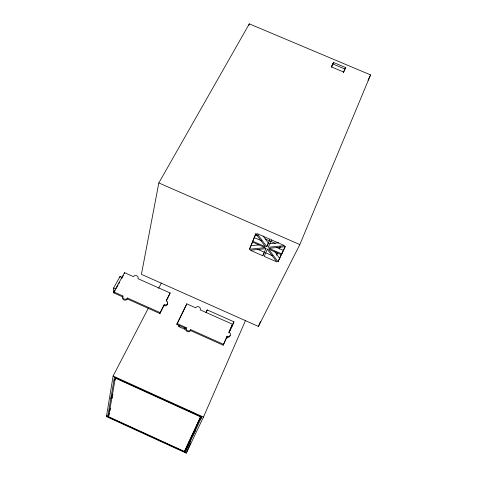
<?xml version="1.0" encoding="UTF-8"?>
<svg xmlns="http://www.w3.org/2000/svg" width="477" height="477" viewBox="0 0 477 477"><rect width="100%" height="100%" fill="white"/><g stroke="black" fill="none" stroke-linecap="round" stroke-linejoin="round"><path stroke-width="0.72" d="M121.575 278.729L122.291 277.447L120.055 276.445L113.639 287.977L113.24 290.982L114.581 291.584M170.14 292.997L166.187 300.784A2.492 2.194 14.1 0 1 167.457 303.766A2.492 2.194 14.1 0 1 164.195 304.72L159.932 313.562L127.317 298.96A2.51 2.206 8.3 0 1 123.984 299.914A2.51 2.206 8.3 0 1 122.786 296.932L113.735 292.878L113.86 291.93L124.545 272.677L133.477 276.66A2.474 2.141 9.8 0 1 136.75 275.754A2.474 2.141 9.8 0 1 137.948 278.651L170.14 292.997L166.276 301.059M119.876 277.674L120.055 276.445M124.396 273.649L124.545 272.677M122.786 296.932L122.935 295.996L113.86 291.93M245.589 320.305L203.452 417.095L186.268 453.15L106.425 416.576L113.109 376.031L148.383 308.088M127.317 298.96L127.478 298.03L160.165 312.656L159.932 313.562M107.754 416.683L114.426 377.271L201.765 416.97L185.201 452.154L107.754 416.683L109.43 413.374M114.766 380.539L115.732 377.379M158.823 182.941L141.425 274.335L258.427 326.423L299.824 244.582L370.575 74.919L249.304 23.85L158.823 182.941L299.824 244.582M248.911 25.287L249.304 23.85M232.508 324.241L228.96 332.213A2.492 2.2 24.5 0 1 230.343 335.242A2.492 2.2 24.5 0 1 227.171 336.237L223.194 345.199L190.478 330.543A2.492 2.224 18.5 0 1 187.24 331.539A2.492 2.224 18.5 0 1 185.929 328.504L176.848 324.438L177.11 323.561L186.763 303.843L195.731 307.838A2.457 2.158 18.9 0 1 198.903 306.89A2.457 2.158 18.9 0 1 200.215 309.841L232.508 324.241L228.882 332.397M185.154 327.866L184.521 329.172L178.827 326.62L179.245 325.266M186.483 304.743L186.763 303.843M184.521 329.172L184.957 327.824M185.929 328.504L186.215 327.639L177.11 323.561M190.478 330.543L190.77 329.679L223.558 344.364L223.194 345.199M206.273 312.489L207.209 309.913L233.974 321.838L231.762 326.858M249.489 249.244L252.411 242.042L265.129 247.617L249.489 249.244L252.697 241.791M252.75 241.207L255.773 233.754L265.486 246.794L252.75 241.207L256.03 233.587M331.658 66.84L332.767 64.186M332.868 63.966L333.501 62.457L345.592 67.555L344.931 69.052L332.868 63.966L331.384 67.191M258.427 326.423L260.454 321.629M278.013 261.772L281.37 254.742L268.623 249.149L278.013 261.772L281.376 254.372M281.758 253.931L285.234 246.657L268.986 248.326L281.758 253.931L285.204 246.359M276.851 254.068L277.435 252.709M279.2 248.636L280.082 246.603M276.582 255.231L277.757 252.512M279.23 249.119L280.112 247.08M184.48 451.486L200.644 416.892L115.303 378.094L108.643 416.749L184.48 451.486L192.13 434.952M185.201 452.154L188.761 444.004M189.357 442.644L192.625 435.179M194.109 431.78L199.756 418.884M186.471 446.329L187.61 446.848L190.102 441.273L188.421 442.292M195.087 430.838L193.209 435.143L192.684 433.873L193.441 432.15L195.087 430.838L194.64 431.792M199.225 418.955L200.471 419.522L201.843 416.516M186.268 453.15L190.74 442.912M265.892 248.648L250.258 250.258L262.773 255.75L266.053 248.332M270.012 239.275L257.061 233.599L266.768 246.657L270.131 239.049M343.386 72.57L344.835 69.272M226.688 338.288L227.35 336.75M229.073 332.91L233.974 321.838M267.484 248.964L264.198 256.376L276.738 261.885L267.341 249.28M271.592 239.687L268.223 247.295L284.471 245.601L271.491 239.919M343.488 72.295L345.592 67.555M266.768 246.657L268.354 243.091L263.083 235.966M262.773 255.75L264.341 252.226L257.771 249.346M223.558 344.364L227.171 336.237M333.501 62.457L331.461 66.893L343.601 72.015M189.351 411.329L189.602 410.792M193.382 432.269L200.889 416.194M205.951 312.59L207.209 309.913M189.417 442.728L190.102 441.273M281.99 253.084L282.605 251.802M368 80.255L370.575 74.919M178.827 326.62L179.465 325.32M176.848 324.438L186.161 305.399M160.165 312.656L164.195 304.72M110.372 408.366L109.513 411.12L110.092 409.981M106.425 416.576L107.098 415.246M112.805 394.056L110.98 397.621L112.298 397.192L112.113 398.241L110.801 398.671M112.017 396.304L112.924 394.527M158.65 288.299L161.393 283.022M113.735 292.878L115.172 290.278M118.028 285.139L115.893 288.984L113.639 287.977M118.737 283.857L119.447 282.575M122.637 276.809L123.34 275.545M251.093 245.738L258.904 244.898M269.803 243.729L278.651 242.775M255.201 234.583L257.884 235.763M265.278 238.995L275.354 243.407M254.372 237.665L261.724 240.891M276.594 247.402L283.302 250.342M265.761 252.852L272.343 255.738M113.109 376.031L203.452 417.095M200.03 417.214L201.288 417.786M187.145 444.886L188.29 445.411M274.442 251.331L279.54 258.224M192.249 434.815L192.768 436.079M167.254 302.996A2.486 2.188 14.1 0 1 166.664 305.352A2.486 2.188 14.1 0 1 163.957 305.632M127.478 298.03A2.516 2.206 8.3 0 1 124.133 298.984A2.516 2.206 8.3 0 1 122.935 295.996M230.117 335.528A2.486 2.2 24.5 0 1 226.802 337.084M190.77 329.679A2.498 2.23 18.5 0 1 187.527 330.68A2.498 2.23 18.5 0 1 186.215 327.639"/></g></svg>
